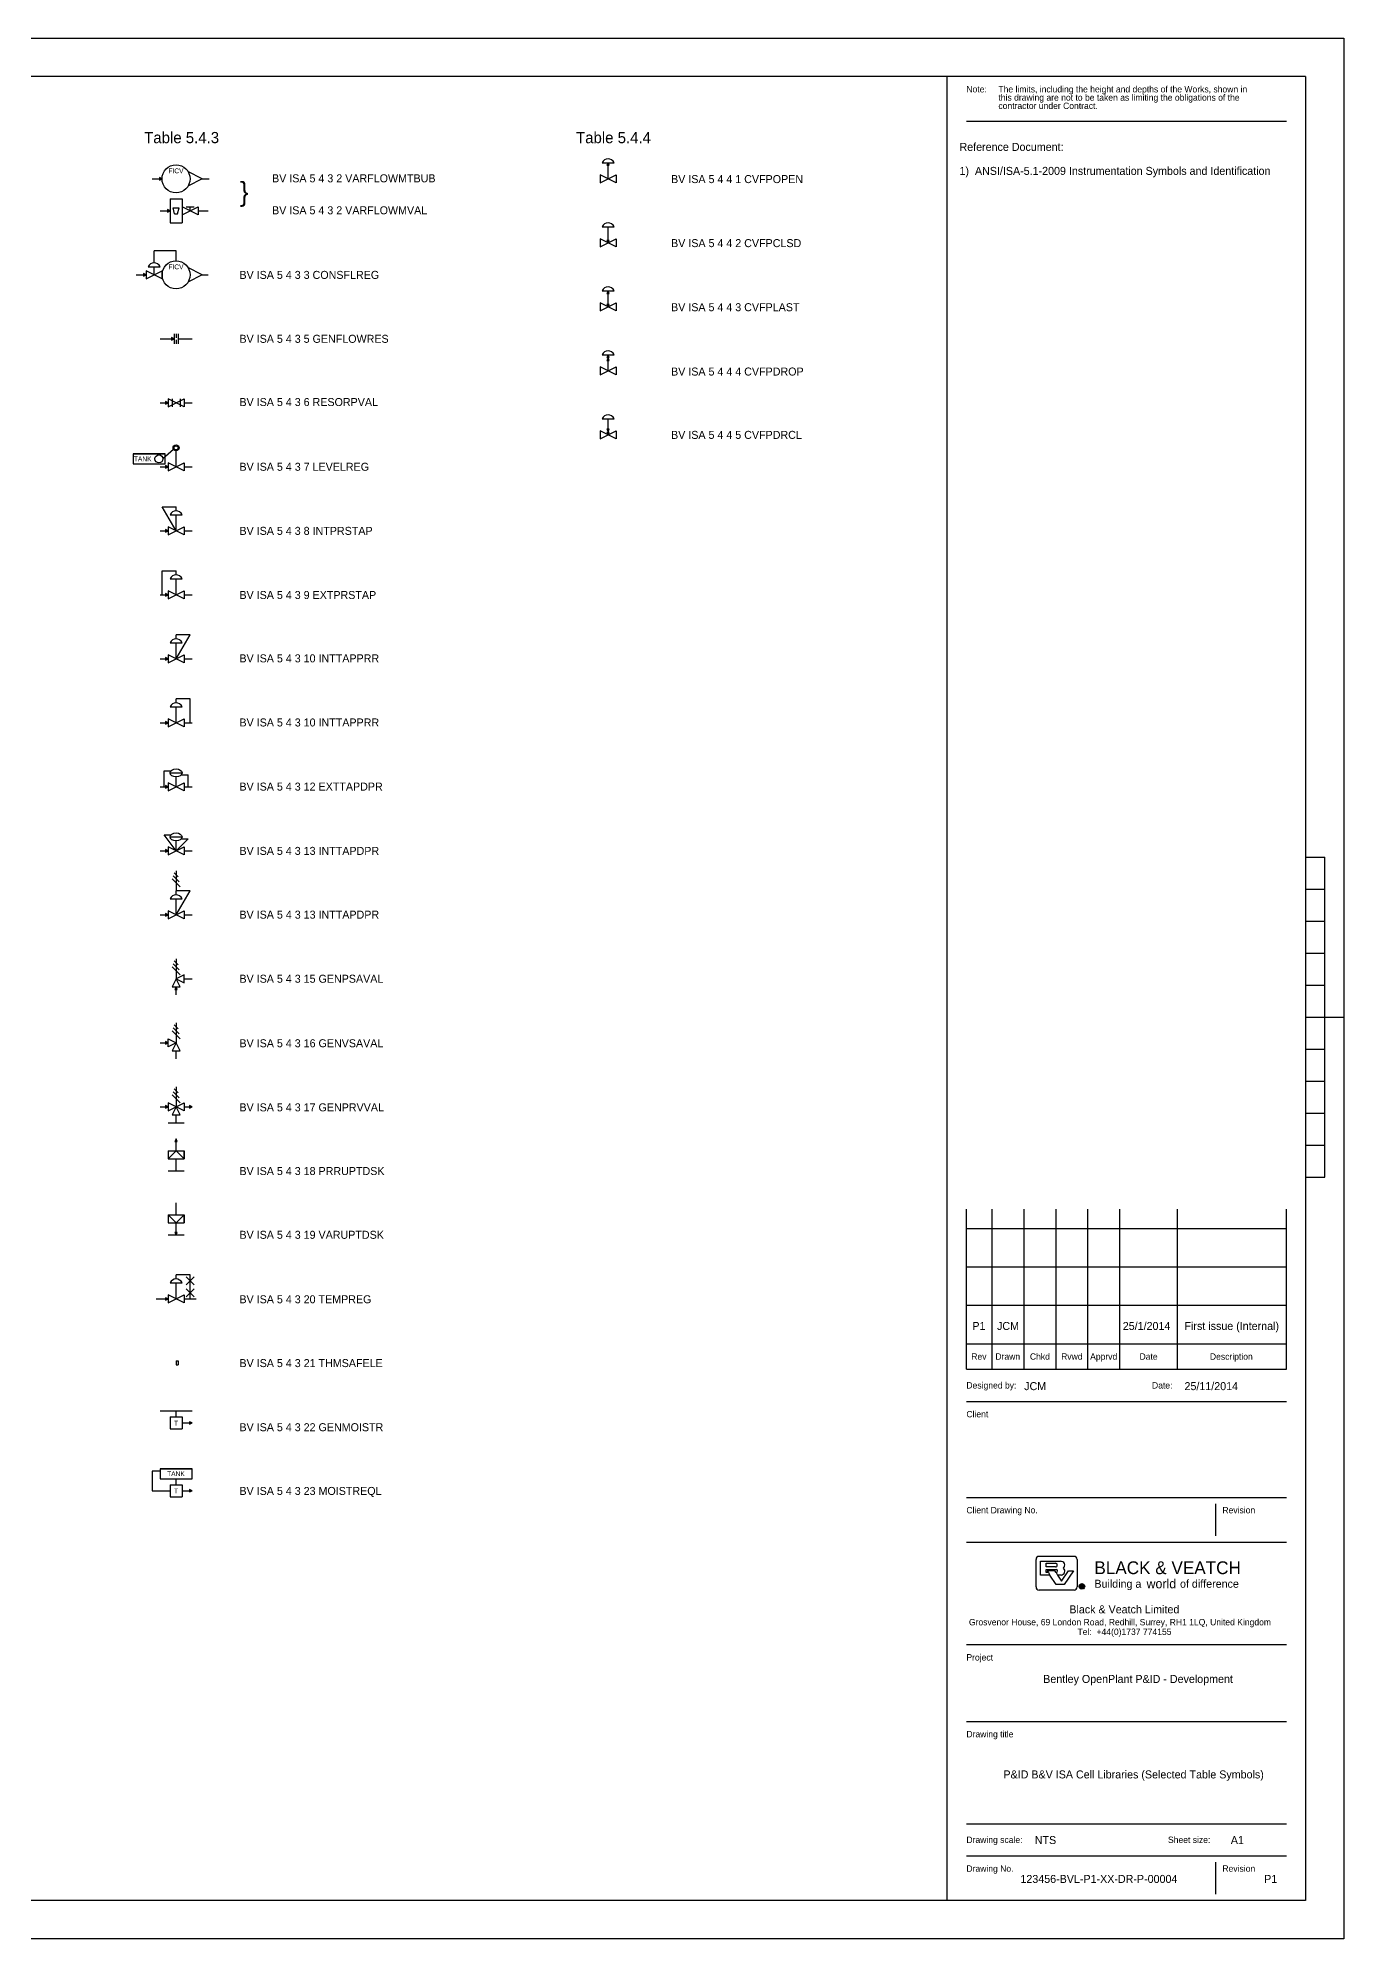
# Model space of a CAD drawing. Extents: x 0 to 0.84, y 0 to 0.594.
# Drawn here: x 0.432 to 0.84, y 0 to 0.594 of the extents above; entities that cross this region are included whole.
import ezdxf

# ---------------------------------------------------------------- set-up
doc = ezdxf.new("R2010")
doc.units = 0
for name, color, linetype in [('Border', 7, 'Continuous'), ('Default', 7, 'Continuous'), ('Instruments', 7, 'Continuous')]:
    doc.layers.add(name, color=color, linetype=linetype)

msp = doc.modelspace()

# ---------------------------------------------------------------- linework, layer by layer
at = {"layer": 'Border'}
for p, q in [((0, 0.594), (0.84, 0.594)), ((0.84, 0.594), (0.84, 0)), ((0.828, 0.582), (0.012, 0.582)), ((0.716, 0.012), (0.716, 0.582)), ((0.828, 0.582), (0.828, 0.012)), ((0.722, 0.568), (0.822, 0.568)), ((0.828, 0.338), (0.834, 0.338)), ((0.834, 0.238), (0.834, 0.338)), ((0.828, 0.328), (0.834, 0.328)), ((0.828, 0.318), (0.834, 0.318)), ((0.828, 0.308), (0.834, 0.308)), ((0.828, 0.298), (0.834, 0.298)), ((0.828, 0.288), (0.84, 0.288)), ((0.828, 0.278), (0.834, 0.278)), ((0.828, 0.268), (0.834, 0.268)), ((0.828, 0.258), (0.834, 0.258)), ((0.828, 0.248), (0.834, 0.248)), ((0.828, 0.238), (0.834, 0.238)), ((0.722, 0.178), (0.722, 0.228)), ((0.73, 0.186), (0.73, 0.228)), ((0.74, 0.186), (0.74, 0.228)), ((0.75, 0.186), (0.75, 0.228)), ((0.76, 0.186), (0.76, 0.228)), ((0.77, 0.186), (0.77, 0.228)), ((0.788, 0.186), (0.788, 0.228)), ((0.822, 0.186), (0.822, 0.228)), ((0.722, 0.222), (0.822, 0.222)), ((0.722, 0.21), (0.822, 0.21)), ((0.722, 0.198), (0.822, 0.198)), ((0.722, 0.186), (0.822, 0.186)), ((0.73, 0.178), (0.73, 0.186)), ((0.74, 0.178), (0.74, 0.186)), ((0.75, 0.178), (0.75, 0.186)), ((0.76, 0.178), (0.76, 0.186)), ((0.77, 0.178), (0.77, 0.186)), ((0.788, 0.178), (0.788, 0.186)), ((0.822, 0.178), (0.822, 0.186)), ((0.722, 0.178), (0.822, 0.178)), ((0.722, 0.168), (0.822, 0.168)), ((0.722, 0.138), (0.822, 0.138)), ((0.8, 0.126), (0.8, 0.136)), ((0.722, 0.124), (0.822, 0.124)), ((0.74474, 0.11957), (0.75566, 0.11957)), ((0.74377, 0.11002), (0.74377, 0.11859)), ((0.74513, 0.11372), (0.74513, 0.11801)), ((0.74513, 0.11801), (0.75137, 0.11801)), ((0.7481, 0.11372), (0.74513, 0.11372)), ((0.74689, 0.11625), (0.74689, 0.11742)), ((0.74689, 0.11742), (0.74981, 0.11742)), ((0.74981, 0.11625), (0.74689, 0.11625)), ((0.74689, 0.1145), (0.74689, 0.11547)), ((0.74689, 0.11547), (0.75001, 0.11547)), ((0.74708, 0.1145), (0.74689, 0.1145)), ((0.74764, 0.1145), (0.74708, 0.1145)), ((0.74962, 0.11508), (0.74728, 0.11508)), ((0.74728, 0.11508), (0.74764, 0.1145)), ((0.74764, 0.1145), (0.7481, 0.11372)), ((0.75001, 0.1108), (0.7481, 0.11372)), ((0.75001, 0.1145), (0.74962, 0.11508)), ((0.75001, 0.1145), (0.7505, 0.11372)), ((0.75157, 0.11372), (0.7505, 0.11372)), ((0.7505, 0.11372), (0.75176, 0.11177)), ((0.75176, 0.11177), (0.75391, 0.11508)), ((0.75547, 0.11508), (0.75254, 0.1108)), ((0.75391, 0.11508), (0.75547, 0.11508)), ((0.75664, 0.11859), (0.75664, 0.11002)), ((0.75566, 0.10904), (0.74474, 0.10904)), ((0.75254, 0.1108), (0.75001, 0.1108)), ((0.722, 0.092), (0.822, 0.092)), ((0.722, 0.068), (0.822, 0.068)), ((0.722, 0.036), (0.822, 0.036)), ((0.722, 0.026), (0.822, 0.026)), ((0.8, 0.014), (0.8, 0.024)), ((0.828, 0.012), (0.012, 0.012)), ((0.84, 0), (0, 0))]:
    msp.add_line(p, q, dxfattribs=at)
for points in [[(0.75727, 0.11018), (0.75738, 0.11061), (0.75769, 0.11091), (0.75812, 0.11103), (0.75855, 0.11091), (0.75885, 0.11061), (0.75897, 0.11018), (0.75885, 0.10975), (0.75855, 0.10945), (0.75812, 0.10934), (0.75769, 0.10945), (0.75738, 0.10975), (0.75727, 0.11018)], [(0.75884, 0.11018), (0.75874, 0.11054), (0.75848, 0.1108), (0.75812, 0.11089), (0.75776, 0.1108), (0.7575, 0.11054), (0.7574, 0.11018), (0.7575, 0.10982), (0.75776, 0.10956), (0.75812, 0.10947), (0.75848, 0.10956), (0.75874, 0.10982), (0.75884, 0.11018)], [(0.75852, 0.10972), (0.75836, 0.10972), (0.75809, 0.11015), (0.75793, 0.11015), (0.75793, 0.10972), (0.7578, 0.10972), (0.7578, 0.11065), (0.7582, 0.11065), (0.75836, 0.11063), (0.75849, 0.11056), (0.75853, 0.1104), (0.75849, 0.11026), (0.75839, 0.11018), (0.75824, 0.11015), (0.75852, 0.10972)], [(0.75809, 0.11028), (0.75822, 0.11028), (0.75835, 0.11031), (0.7584, 0.11041), (0.75837, 0.11048), (0.75828, 0.11051), (0.75818, 0.11052), (0.75793, 0.11052), (0.75793, 0.11028), (0.75809, 0.11028)]]:
    msp.add_lwpolyline(points, dxfattribs=at)
for centre, radius, start, end in [((0.74474, 0.11859), 0.000975, 90, 180), ((0.75566, 0.11859), 0.000975, 0, 90), ((0.74981, 0.11684), 0.000585, 270, 90), ((0.75001, 0.11499), 0.000487, 270, 90), ((0.75147, 0.11676), 0.00125, 314.19079, 94.69712), ((0.75154, 0.11495), 0.00123, 271.38752, 48.64627), ((0.74474, 0.11002), 0.000975, 180, 270), ((0.75566, 0.11002), 0.000975, 270, 0)]:
    msp.add_arc(centre, radius, start, end, dxfattribs=at)
at = {"layer": 'Default'}
for p, q in [((0.60813, 0.555), (0.61187, 0.555)), ((0.61, 0.55), (0.61, 0.555)), ((0.6075, 0.55125), (0.6075, 0.54875)), ((0.6125, 0.55125), (0.6125, 0.54875)), ((0.47312, 0.54375), (0.47312, 0.53625)), ((0.47312, 0.54375), (0.47687, 0.54375)), ((0.47406, 0.54094), (0.47594, 0.54094)), ((0.47453, 0.53906), (0.47406, 0.54094)), ((0.47547, 0.53906), (0.47594, 0.54094)), ((0.47687, 0.54375), (0.47687, 0.53625)), ((0.47687, 0.54125), (0.47687, 0.53875)), ((0.48187, 0.54125), (0.48187, 0.53875)), ((0.47312, 0.53625), (0.47687, 0.53625)), ((0.47453, 0.53906), (0.47547, 0.53906)), ((0.60813, 0.535), (0.61187, 0.535)), ((0.61, 0.53), (0.61, 0.535)), ((0.6075, 0.53125), (0.6075, 0.52875)), ((0.6125, 0.53125), (0.6125, 0.52875)), ((0.46812, 0.52375), (0.46812, 0.5275)), ((0.46562, 0.52125), (0.46562, 0.51875)), ((0.46625, 0.5225), (0.47, 0.5225)), ((0.46812, 0.52), (0.46812, 0.5225)), ((0.47062, 0.52125), (0.47062, 0.51875)), ((0.6075, 0.51125), (0.6075, 0.50875)), ((0.60813, 0.515), (0.61187, 0.515)), ((0.61, 0.51), (0.61, 0.515)), ((0.6125, 0.51125), (0.6125, 0.50875)), ((0.60813, 0.495), (0.61187, 0.495)), ((0.61, 0.49), (0.61, 0.495)), ((0.6075, 0.49125), (0.6075, 0.48875)), ((0.6125, 0.49125), (0.6125, 0.48875)), ((0.4725, 0.48125), (0.4725, 0.47875)), ((0.47375, 0.48125), (0.47375, 0.47875)), ((0.47625, 0.48125), (0.47625, 0.47875)), ((0.4775, 0.48125), (0.4775, 0.47875)), ((0.6075, 0.47125), (0.6075, 0.46875)), ((0.60813, 0.475), (0.61187, 0.475)), ((0.61, 0.47), (0.61, 0.475)), ((0.6125, 0.47125), (0.6125, 0.46875)), ((0.4725, 0.46125), (0.4725, 0.45875)), ((0.4775, 0.46125), (0.4775, 0.45875)), ((0.4725, 0.44125), (0.4725, 0.43875)), ((0.47312, 0.445), (0.47687, 0.445)), ((0.475, 0.44), (0.475, 0.445)), ((0.4775, 0.44125), (0.4775, 0.43875)), ((0.47312, 0.425), (0.47687, 0.425)), ((0.475, 0.42), (0.475, 0.425)), ((0.4725, 0.42125), (0.4725, 0.41875)), ((0.4775, 0.42125), (0.4775, 0.41875)), ((0.47312, 0.405), (0.47687, 0.405)), ((0.475, 0.4), (0.475, 0.405)), ((0.4725, 0.40125), (0.4725, 0.39875)), ((0.4775, 0.40125), (0.4775, 0.39875)), ((0.4725, 0.38125), (0.4725, 0.37875)), ((0.47312, 0.385), (0.47687, 0.385)), ((0.475, 0.38), (0.475, 0.385)), ((0.4775, 0.38125), (0.4775, 0.37875)), ((0.47312, 0.36438), (0.47687, 0.36438)), ((0.475, 0.36), (0.475, 0.36312)), ((0.4725, 0.36125), (0.4725, 0.35875)), ((0.4775, 0.36125), (0.4775, 0.35875)), ((0.4725, 0.34125), (0.4725, 0.33875)), ((0.47312, 0.34437), (0.47687, 0.34437)), ((0.475, 0.34), (0.475, 0.34312)), ((0.4775, 0.34125), (0.4775, 0.33875)), ((0.47437, 0.33313), (0.47562, 0.33187)), ((0.475, 0.33375), (0.475, 0.3275)), ((0.47375, 0.33125), (0.47625, 0.32875)), ((0.47406, 0.33219), (0.47594, 0.33031)), ((0.4725, 0.32125), (0.4725, 0.31875)), ((0.47312, 0.325), (0.47687, 0.325)), ((0.475, 0.32), (0.475, 0.325)), ((0.4775, 0.32125), (0.4775, 0.31875)), ((0.47375, 0.30375), (0.47625, 0.30125)), ((0.47406, 0.30469), (0.47594, 0.30281)), ((0.47437, 0.30562), (0.47562, 0.30438)), ((0.475, 0.30625), (0.475, 0.3)), ((0.47375, 0.2975), (0.47625, 0.2975)), ((0.4775, 0.29875), (0.4775, 0.30125)), ((0.47437, 0.28562), (0.47562, 0.28437)), ((0.475, 0.28625), (0.475, 0.28)), ((0.4725, 0.27875), (0.4725, 0.28125)), ((0.47375, 0.28375), (0.47625, 0.28125)), ((0.47406, 0.28469), (0.47594, 0.28281)), ((0.47375, 0.2775), (0.47625, 0.2775)), ((0.47375, 0.26375), (0.47625, 0.26125)), ((0.47406, 0.26469), (0.47594, 0.26281)), ((0.47437, 0.26562), (0.47562, 0.26437)), ((0.475, 0.26625), (0.475, 0.26)), ((0.4725, 0.26125), (0.4725, 0.25875)), ((0.47375, 0.2575), (0.47625, 0.2575)), ((0.4775, 0.26125), (0.4775, 0.25875)), ((0.4725, 0.24625), (0.4725, 0.24375)), ((0.4725, 0.24625), (0.4775, 0.24625)), ((0.4725, 0.24375), (0.4775, 0.24375)), ((0.4775, 0.24625), (0.4775, 0.24375)), ((0.4775, 0.24375), (0.4775, 0.24625)), ((0.4725, 0.22625), (0.4725, 0.22375)), ((0.4725, 0.22625), (0.4775, 0.22625)), ((0.4775, 0.22625), (0.4775, 0.22375)), ((0.4775, 0.22375), (0.4775, 0.22625)), ((0.4725, 0.22375), (0.4775, 0.22375)), ((0.47312, 0.205), (0.47687, 0.205)), ((0.475, 0.2), (0.475, 0.205)), ((0.4725, 0.20125), (0.4725, 0.19875)), ((0.4775, 0.20125), (0.4775, 0.19875)), ((0.47312, 0.16312), (0.47312, 0.15937)), ((0.47312, 0.16312), (0.47687, 0.16312)), ((0.475, 0.16312), (0.475, 0.165)), ((0.47687, 0.16312), (0.47687, 0.15937)), ((0.47312, 0.15937), (0.47687, 0.15937)), ((0.475, 0.14193), (0.475, 0.14381)), ((0.47312, 0.14193), (0.47312, 0.13818)), ((0.47312, 0.14193), (0.47687, 0.14193)), ((0.47312, 0.13818), (0.47687, 0.13818)), ((0.47687, 0.14193), (0.47687, 0.13818))]:
    msp.add_line(p, q, dxfattribs=at)
for points in [[(0.6075, 0.54875), (0.61, 0.55), (0.6075, 0.55125)], [(0.6125, 0.54875), (0.61, 0.55), (0.6125, 0.55125)], [(0.47687, 0.53875), (0.47937, 0.54), (0.47687, 0.54125)], [(0.48187, 0.53875), (0.47937, 0.54), (0.48187, 0.54125)], [(0.6075, 0.52875), (0.61, 0.53), (0.6075, 0.53125)], [(0.6125, 0.52875), (0.61, 0.53), (0.6125, 0.53125)], [(0.46562, 0.51875), (0.46812, 0.52), (0.46562, 0.52125)], [(0.47062, 0.51875), (0.46812, 0.52), (0.47062, 0.52125)], [(0.6075, 0.50875), (0.61, 0.51), (0.6075, 0.51125)], [(0.6125, 0.50875), (0.61, 0.51), (0.6125, 0.51125)], [(0.6075, 0.48875), (0.61, 0.49), (0.6075, 0.49125)], [(0.6125, 0.48875), (0.61, 0.49), (0.6125, 0.49125)], [(0.4725, 0.47875), (0.475, 0.48), (0.4725, 0.48125)], [(0.4775, 0.47875), (0.475, 0.48), (0.4775, 0.48125)], [(0.6075, 0.46875), (0.61, 0.47), (0.6075, 0.47125)], [(0.6125, 0.46875), (0.61, 0.47), (0.6125, 0.47125)], [(0.4725, 0.45875), (0.475, 0.46), (0.4725, 0.46125)], [(0.4775, 0.45875), (0.475, 0.46), (0.4775, 0.46125)], [(0.4725, 0.43875), (0.475, 0.44), (0.4725, 0.44125)], [(0.4775, 0.43875), (0.475, 0.44), (0.4775, 0.44125)], [(0.4725, 0.41875), (0.475, 0.42), (0.4725, 0.42125)], [(0.4775, 0.41875), (0.475, 0.42), (0.4775, 0.42125)], [(0.4725, 0.39875), (0.475, 0.4), (0.4725, 0.40125)], [(0.4775, 0.39875), (0.475, 0.4), (0.4775, 0.40125)], [(0.4725, 0.37875), (0.475, 0.38), (0.4725, 0.38125)], [(0.4775, 0.37875), (0.475, 0.38), (0.4775, 0.38125)], [(0.4725, 0.35875), (0.475, 0.36), (0.4725, 0.36125)], [(0.4775, 0.35875), (0.475, 0.36), (0.4775, 0.36125)], [(0.4725, 0.33875), (0.475, 0.34), (0.4725, 0.34125)], [(0.4775, 0.33875), (0.475, 0.34), (0.4775, 0.34125)], [(0.4725, 0.31875), (0.475, 0.32), (0.4725, 0.32125)], [(0.4775, 0.31875), (0.475, 0.32), (0.4775, 0.32125)], [(0.47625, 0.2975), (0.475, 0.3), (0.47375, 0.2975)], [(0.4775, 0.30125), (0.475, 0.3), (0.4775, 0.29875)], [(0.4725, 0.28125), (0.475, 0.28), (0.4725, 0.27875)], [(0.47625, 0.2775), (0.475, 0.28), (0.47375, 0.2775)], [(0.4725, 0.25875), (0.475, 0.26), (0.4725, 0.26125)], [(0.47625, 0.2575), (0.475, 0.26), (0.47375, 0.2575)], [(0.4775, 0.25875), (0.475, 0.26), (0.4775, 0.26125)], [(0.4725, 0.24375), (0.475, 0.24625), (0.4775, 0.24375)], [(0.4725, 0.22625), (0.475, 0.22375), (0.4775, 0.22625)], [(0.4725, 0.19875), (0.475, 0.2), (0.4725, 0.20125)], [(0.4775, 0.19875), (0.475, 0.2), (0.4775, 0.20125)]]:
    msp.add_lwpolyline(points, dxfattribs=at)
for centre, radius in [((0.46966, 0.4625), 0.00125), ((0.475, 0.46594), 0.000937), ((0.475, 0.46594), 0.000625), ((0.475, 0.46594), 0.000625)]:
    msp.add_circle(centre, radius, dxfattribs=at)
for centre in [(0.61, 0.55422), (0.61, 0.53422), (0.46812, 0.52172), (0.61, 0.51422), (0.61, 0.49422), (0.61, 0.47422), (0.475, 0.44422), (0.475, 0.42422), (0.475, 0.40422), (0.475, 0.38422), (0.475, 0.32422), (0.475, 0.20422)]:
    msp.add_arc(centre, 0.00203, 22.61986, 157.38014, dxfattribs=at)
for centre in [(0.475, 0.36438), (0.475, 0.34437)]:
    msp.add_ellipse(centre, major_axis=(-0.00188, 0), ratio=0.666667, dxfattribs=at)
at = {"layer": 'Instruments'}
for p, q in [((0.4675, 0.55), (0.47062, 0.55)), ((0.48312, 0.55), (0.4787, 0.55233)), ((0.48312, 0.55), (0.4787, 0.54767)), ((0.48312, 0.55), (0.48531, 0.55)), ((0.47812, 0.54125), (0.48062, 0.54125)), ((0.47937, 0.54), (0.47937, 0.54125)), ((0.47, 0.54), (0.47312, 0.54)), ((0.48187, 0.54), (0.485, 0.54)), ((0.4625, 0.52), (0.46562, 0.52)), ((0.48312, 0.52), (0.4787, 0.52233)), ((0.48312, 0.52), (0.4787, 0.51767)), ((0.48312, 0.52), (0.485, 0.52)), ((0.47, 0.5), (0.47437, 0.5)), ((0.47437, 0.50156), (0.47437, 0.49844)), ((0.475, 0.50156), (0.475, 0.50031)), ((0.475, 0.49969), (0.475, 0.49844)), ((0.47562, 0.50156), (0.47562, 0.49844)), ((0.47562, 0.5), (0.48, 0.5)), ((0.47, 0.48), (0.4725, 0.48)), ((0.4775, 0.48), (0.48, 0.48)), ((0.46156, 0.46406), (0.47156, 0.46406)), ((0.47423, 0.4654), (0.47091, 0.4625)), ((0.475, 0.46), (0.475, 0.465)), ((0.47, 0.46), (0.4725, 0.46)), ((0.4775, 0.46), (0.48, 0.46)), ((0.475, 0.44), (0.47062, 0.4475)), ((0.47062, 0.4475), (0.475, 0.4475)), ((0.475, 0.44625), (0.475, 0.4475)), ((0.47, 0.44), (0.4725, 0.44)), ((0.4775, 0.44), (0.48, 0.44)), ((0.47062, 0.42), (0.47062, 0.4275)), ((0.47062, 0.4275), (0.475, 0.4275)), ((0.475, 0.42625), (0.475, 0.4275)), ((0.47, 0.42), (0.4725, 0.42)), ((0.4775, 0.42), (0.48, 0.42)), ((0.475, 0.4), (0.47937, 0.4075)), ((0.47937, 0.4075), (0.475, 0.4075)), ((0.475, 0.40625), (0.475, 0.4075)), ((0.47, 0.4), (0.4725, 0.4)), ((0.4775, 0.4), (0.48, 0.4)), ((0.47937, 0.3875), (0.475, 0.3875)), ((0.475, 0.38625), (0.475, 0.3875)), ((0.47937, 0.38), (0.47937, 0.3875)), ((0.47, 0.38), (0.4725, 0.38)), ((0.4775, 0.38), (0.48, 0.38)), ((0.47125, 0.36), (0.47125, 0.365)), ((0.47125, 0.365), (0.47338, 0.365)), ((0.47662, 0.36375), (0.47875, 0.36375)), ((0.47875, 0.36), (0.47875, 0.36375)), ((0.47, 0.36), (0.4725, 0.36)), ((0.4775, 0.36), (0.48, 0.36)), ((0.475, 0.34), (0.47125, 0.345)), ((0.47125, 0.345), (0.47338, 0.345)), ((0.47, 0.34), (0.4725, 0.34)), ((0.475, 0.34), (0.47875, 0.34375)), ((0.47662, 0.34375), (0.47875, 0.34375)), ((0.4775, 0.34), (0.48, 0.34)), ((0.475, 0.32), (0.47937, 0.3275)), ((0.47937, 0.3275), (0.475, 0.3275)), ((0.475, 0.32625), (0.475, 0.3275)), ((0.47, 0.32), (0.4725, 0.32)), ((0.4775, 0.32), (0.48, 0.32)), ((0.475, 0.295), (0.475, 0.2975)), ((0.4775, 0.3), (0.48, 0.3)), ((0.47, 0.28), (0.4725, 0.28)), ((0.475, 0.275), (0.475, 0.2775)), ((0.47, 0.26), (0.4725, 0.26)), ((0.475, 0.255), (0.475, 0.2575)), ((0.4775, 0.26), (0.48, 0.26)), ((0.4725, 0.255), (0.4775, 0.255)), ((0.475, 0.24625), (0.475, 0.25)), ((0.475, 0.24), (0.475, 0.24375)), ((0.4725, 0.24), (0.4775, 0.24)), ((0.475, 0.22625), (0.475, 0.23)), ((0.4725, 0.22), (0.4775, 0.22)), ((0.475, 0.22), (0.475, 0.22375)), ((0.47937, 0.2075), (0.475, 0.2075)), ((0.475, 0.20625), (0.475, 0.2075)), ((0.47812, 0.20688), (0.48062, 0.20438)), ((0.48062, 0.20688), (0.47812, 0.20438)), ((0.47812, 0.20312), (0.48062, 0.20062)), ((0.48062, 0.20312), (0.47812, 0.20062)), ((0.47937, 0.2), (0.47937, 0.2075)), ((0.46875, 0.2), (0.4725, 0.2)), ((0.4775, 0.2), (0.48125, 0.2)), ((0.475, 0.18067), (0.475, 0.17942)), ((0.475, 0.18067), (0.47562, 0.18067)), ((0.475, 0.17942), (0.47562, 0.17942)), ((0.47562, 0.18067), (0.47562, 0.17942)), ((0.47, 0.165), (0.48, 0.165)), ((0.47687, 0.16125), (0.48, 0.16125)), ((0.47, 0.14693), (0.48, 0.14693)), ((0.4675, 0.14006), (0.47312, 0.14006)), ((0.47687, 0.14006), (0.48, 0.14006))]:
    msp.add_line(p, q, dxfattribs=at)
for points in [[(0.61, 0.555), (0.60961, 0.55422), (0.61039, 0.55422)], [(0.47062, 0.55), (0.46984, 0.55039), (0.46984, 0.54961)], [(0.47312, 0.54), (0.47234, 0.54039), (0.47234, 0.53961)], [(0.61, 0.53), (0.61039, 0.53078), (0.60961, 0.53078)], [(0.46562, 0.52), (0.46484, 0.52039), (0.46484, 0.51961)], [(0.61, 0.515), (0.60961, 0.51422), (0.61039, 0.51422)], [(0.61, 0.51), (0.61039, 0.51078), (0.60961, 0.51078)], [(0.47437, 0.5), (0.47359, 0.50039), (0.47359, 0.49961)], [(0.61, 0.495), (0.60961, 0.49422), (0.61039, 0.49422)], [(0.61, 0.49402), (0.60961, 0.49324), (0.61039, 0.49324)], [(0.4725, 0.48), (0.47172, 0.48039), (0.47172, 0.47961)], [(0.61, 0.47098), (0.61039, 0.47176), (0.60961, 0.47176)], [(0.61, 0.47), (0.61039, 0.47078), (0.60961, 0.47078)], [(0.46156, 0.46406), (0.46156, 0.46094), (0.47156, 0.46094), (0.47156, 0.46406)], [(0.4725, 0.46), (0.47172, 0.46039), (0.47172, 0.45961)], [(0.4725, 0.44), (0.47172, 0.44039), (0.47172, 0.43961)], [(0.4725, 0.42), (0.47172, 0.42039), (0.47172, 0.41961)], [(0.4725, 0.4), (0.47172, 0.40039), (0.47172, 0.39961)], [(0.4725, 0.38), (0.47172, 0.38039), (0.47172, 0.37961)], [(0.4725, 0.36), (0.47172, 0.36039), (0.47172, 0.35961)], [(0.4725, 0.34), (0.47172, 0.34039), (0.47172, 0.33961)], [(0.4725, 0.32), (0.47172, 0.32039), (0.47172, 0.31961)], [(0.475, 0.2975), (0.47461, 0.29672), (0.47539, 0.29672)], [(0.4725, 0.28), (0.47172, 0.28039), (0.47172, 0.27961)], [(0.4725, 0.26), (0.47172, 0.26039), (0.47172, 0.25961)], [(0.48, 0.26), (0.47922, 0.26039), (0.47922, 0.25961)], [(0.475, 0.25), (0.47461, 0.24922), (0.47539, 0.24922)], [(0.475, 0.22), (0.47539, 0.22078), (0.47461, 0.22078)], [(0.4725, 0.2), (0.47172, 0.20039), (0.47172, 0.19961)], [(0.48, 0.16125), (0.47922, 0.16164), (0.47922, 0.16086)], [(0.47, 0.14693), (0.47, 0.14381), (0.48, 0.14381), (0.48, 0.14693)], [(0.48, 0.14006), (0.47922, 0.14045), (0.47922, 0.13967)]]:
    msp.add_lwpolyline(points, close=True, dxfattribs=at)
for points in [[(0.475, 0.52437), (0.475, 0.5275), (0.46812, 0.5275)], [(0.47, 0.14615), (0.4675, 0.14615), (0.4675, 0.14006)]]:
    msp.add_lwpolyline(points, dxfattribs=at)
for centre in [(0.475, 0.55), (0.475, 0.52)]:
    msp.add_circle(centre, 0.00438, dxfattribs=at)

# ---------------------------------------------------------------- texts
at = {"layer": 'Border'}
for s, height, p in [('Note:', 0.002, (0.722, 0.577)), ('this drawing are not to be taken as limiting the obligations of the', 0.002, (0.732, 0.57441)), ('The limits, including the height and depths of the Works, shown in', 0.002, (0.732, 0.577)), ('contractor under Contract.', 0.002, (0.732, 0.57182)), ('Rev', 0.002, (0.72353, 0.181)), ('Drawn', 0.002, (0.73106, 0.181)), ('Chkd', 0.002, (0.74184, 0.181)), ('Rvwd', 0.002, (0.75161, 0.181)), ('Apprvd', 0.002, (0.76067, 0.181)), ('Date', 0.002, (0.77611, 0.181)), ('Description', 0.002, (0.79811, 0.181)), ('Designed by:', 0.002, (0.722, 0.172)), ('Date:', 0.002, (0.78, 0.172)), ('Client', 0.002, (0.722, 0.163)), ('Client Drawing No.', 0.002, (0.722, 0.133)), ('Revision', 0.002, (0.802, 0.133)), ('BLACK & VEATCH', 0.004, (0.762, 0.114)), ('Building a             of difference', 0.0025, (0.762, 0.10975)), ('world', 0.0029, (0.77829, 0.10957)), ('Black & Veatch Limited', 0.0025, (0.75417, 0.10175)), ('Grosvenor House, 69 London Road, Redhill, Surrey, RH1 1LQ, United Kingdom', 0.002, (0.72279, 0.098)), ('Tel:  +44(0)1737 774155', 0.002, (0.75672, 0.095)), ('Project', 0.002, (0.722, 0.087)), ('Drawing title', 0.002, (0.722, 0.063)), ('Drawing scale:', 0.002, (0.722, 0.03)), ('Sheet size:', 0.002, (0.785, 0.03)), ('Drawing No.', 0.002, (0.722, 0.021)), ('Revision', 0.002, (0.802, 0.021))]:
    msp.add_text(s, height=height, dxfattribs=at).set_placement(p)
at = {"layer": 'Default'}
for s, height, p in [('Table 5.4.3', 0.0035, (0.46504, 0.56114)), ('Table 5.4.4', 0.0035, (0.6, 0.56114)), ('Reference Document:', 0.0025, (0.71984, 0.55873)), ('1)  ANSI/ISA-5.1-2009 Instrumentation Symbols and Identification', 0.0025, (0.71984, 0.55123)), ('}', 0.006, (0.495, 0.54305)), ('BV ISA 5 4 3 2 VARFLOWMTBUB', 0.0025, (0.505, 0.54891)), ('BV ISA 5 4 4 1 CVFPOPEN', 0.0025, (0.6297, 0.54867)), ('BV ISA 5 4 3 2 VARFLOWMVAL', 0.0025, (0.505, 0.53892)), ('BV ISA 5 4 4 2 CVFPCLSD', 0.0025, (0.6297, 0.52866)), ('BV ISA 5 4 3 3 CONSFLREG', 0.0025, (0.49481, 0.51873)), ('BV ISA 5 4 4 3 CVFPLAST', 0.0025, (0.6297, 0.50863)), ('BV ISA 5 4 3 5 GENFLOWRES', 0.0025, (0.49481, 0.49876)), ('BV ISA 5 4 4 4 CVFPDROP', 0.0025, (0.6297, 0.48853)), ('BV ISA 5 4 3 6 RESORPVAL', 0.0025, (0.49481, 0.479)), ('BV ISA 5 4 4 5 CVFPDRCL', 0.0025, (0.6297, 0.46874)), ('BV ISA 5 4 3 7 LEVELREG', 0.0025, (0.49481, 0.45878)), ('BV ISA 5 4 3 8 INTPRSTAP', 0.0025, (0.49481, 0.43875)), ('BV ISA 5 4 3 9 EXTPRSTAP', 0.0025, (0.49481, 0.41871)), ('BV ISA 5 4 3 10 INTTAPPRR', 0.0025, (0.49481, 0.39891)), ('BV ISA 5 4 3 10 INTTAPPRR', 0.0025, (0.49481, 0.37888)), ('BV ISA 5 4 3 12 EXTTAPDPR', 0.0025, (0.49481, 0.35884)), ('BV ISA 5 4 3 13 INTTAPDPR', 0.0025, (0.49481, 0.33875)), ('BV ISA 5 4 3 13 INTTAPDPR', 0.0025, (0.49481, 0.31883)), ('BV ISA 5 4 3 15 GENPSAVAL', 0.0025, (0.49481, 0.2988)), ('BV ISA 5 4 3 16 GENVSAVAL', 0.0025, (0.49481, 0.27864)), ('BV ISA 5 4 3 17 GENPRVVAL', 0.0025, (0.49481, 0.25861)), ('BV ISA 5 4 3 18 PRRUPTDSK', 0.0025, (0.49481, 0.23871)), ('BV ISA 5 4 3 19 VARUPTDSK', 0.0025, (0.49481, 0.21879)), ('BV ISA 5 4 3 20 TEMPREG', 0.0025, (0.49481, 0.19864)), ('P1', 0.0025, (0.72386, 0.1903)), ('JCM', 0.0025, (0.73157, 0.1903)), ('25/1/2014', 0.0025, (0.77087, 0.1903)), ('First issue (Internal)', 0.0025, (0.79016, 0.1903)), ('BV ISA 5 4 3 21 THMSAFELE', 0.0025, (0.49481, 0.1787)), ('JCM', 0.0025, (0.74006, 0.1715)), ('25/11/2014', 0.0025, (0.79016, 0.1715)), ('BV ISA 5 4 3 22 GENMOISTR', 0.0025, (0.49481, 0.15866)), ('BV ISA 5 4 3 23 MOISTREQL', 0.0025, (0.49481, 0.13875)), ('Bentley OpenPlant P&ID - Development', 0.0025, (0.74601, 0.08)), ('P&ID B&V ISA Cell Libraries (Selected Table Symbols)', 0.0025, (0.73357, 0.05017)), ('NTS', 0.0025, (0.74337, 0.02966)), ('A1', 0.0025, (0.80463, 0.02966)), ('123456-BVL-P1-XX-DR-P-00004', 0.0025, (0.73888, 0.01751)), ('P1', 0.0025, (0.81506, 0.01751))]:
    msp.add_text(s, height=height, dxfattribs=at).set_placement(p)
for s, p in [('FICV', (0.47262, 0.55175)), ('FICV', (0.47262, 0.52175)), ('TANK', (0.46181, 0.46175)), ('T', (0.47438, 0.16044)), ('TANK', (0.47221, 0.14462)), ('T', (0.47438, 0.13925))]:
    msp.add_text(s, height=0.0015, rotation=360, dxfattribs=at).set_placement(p)

doc.saveas('drawing.dxf')
